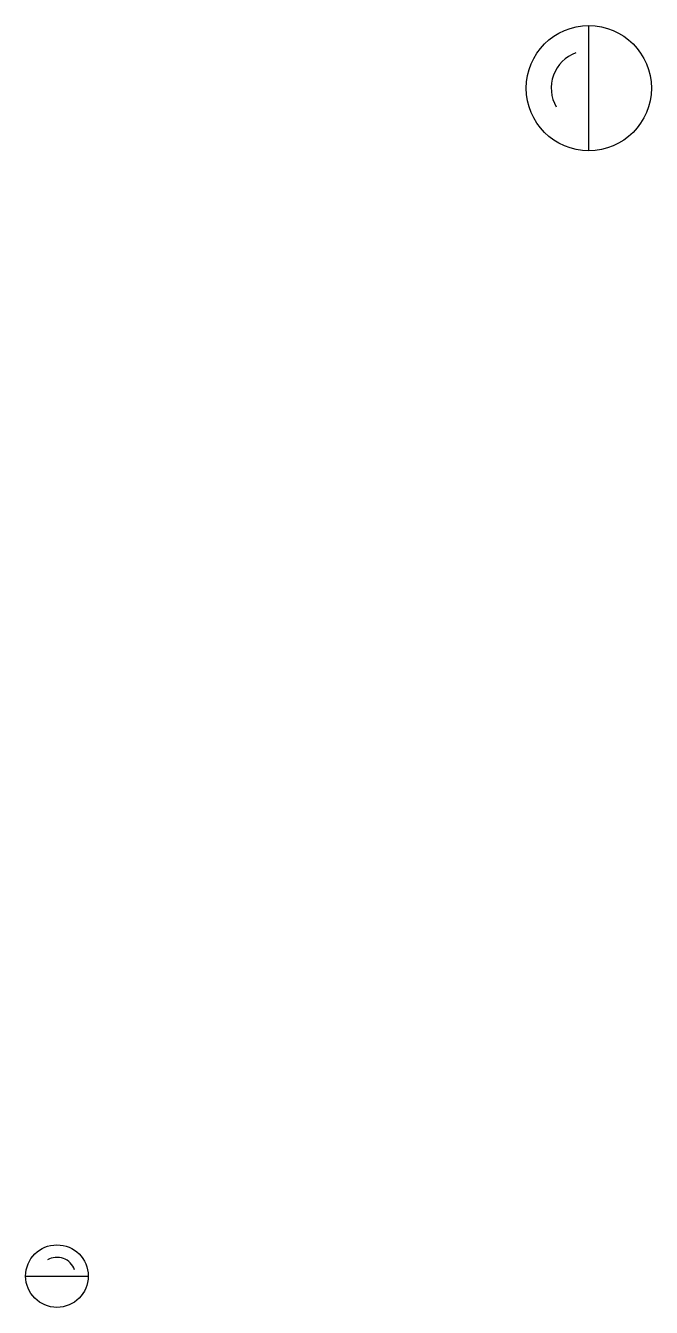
# Model space of a CAD drawing. Header units: millimetres. Extents: x 10 to 110, y 15 to 220.
import ezdxf

# ---------------------------------------------------------------- set-up
doc = ezdxf.new("R2010")
doc.units = ezdxf.units.MM

# ---------------------------------------------------------------- blocks, each defined once
blk = doc.blocks.new('PART', base_point=(2, 3))
blk.add_line((2, 3), (12, 3))
blk.add_circle((7, 3), 5)
blk.add_arc((7, 3), 3, 20, 120)
blk = doc.blocks.new('OUTER')
blk.add_blockref('PART', (10, 20))

msp = doc.modelspace()

# ---------------------------------------------------------------- block references
msp.add_blockref('OUTER', (0, 0))
at = {"layer": 'A', "xscale": 2, "yscale": 2, "zscale": 2, "rotation": 90}
msp.add_blockref('PART', (100, 200), dxfattribs=at)

doc.saveas('drawing.dxf')
